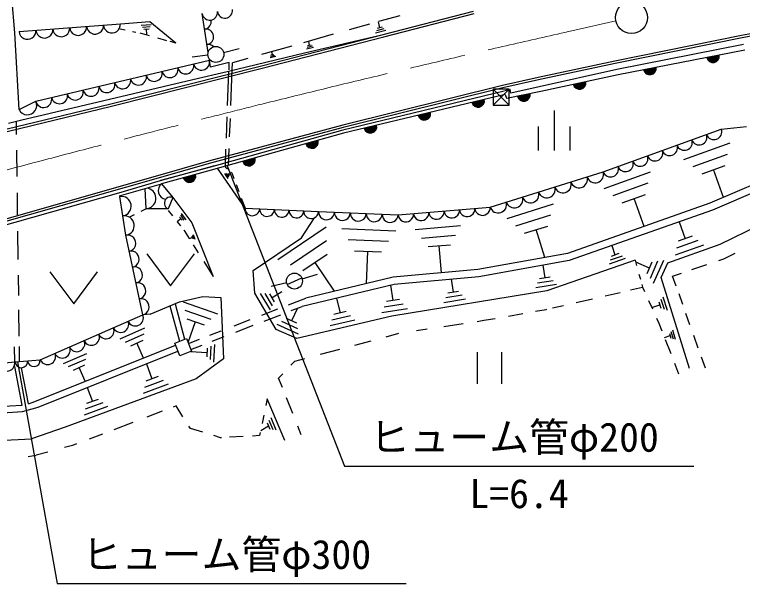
# Model space of a CAD drawing. Units: millimetres, scale not verified. Extents: x 40000 to 680000, y 20000 to 380000.
# Drawn here: x 129551 to 175204, y 250938 to 286614 of the extents above; entities that cross this region are included whole.
import ezdxf
from ezdxf.enums import TextEntityAlignment as Align

# ---------------------------------------------------------------- set-up
doc = ezdxf.new("R2010")
doc.units = ezdxf.units.MM
doc.header["$LTSCALE"] = 1000
doc.linetypes.add('CHAIN', pattern=[18.5, 12, -1.5, 3.5, -1.5])
for name, color, linetype, lineweight in [('M-BGD', 7, 'Continuous', 25), ('M-BMK', 2, 'CHAIN', 13), ('M-BMK-SRVR', 3, 'Continuous', 25), ('M-STR-STR3', 7, 'Continuous', 25)]:
    doc.layers.add(name, color=color, linetype=linetype, lineweight=lineweight)
doc.styles.add('ＭＳ ゴシック', font='')
doc.styles.get('ＭＳ ゴシック').set_extended_font_data('MS Gothic')

msp = doc.modelspace()

# ---------------------------------------------------------------- linework, layer by layer
at = {"layer": 'M-BGD'}
for p, q in [((129563, 285469), (129368, 287824)), ((152671, 285371), (158333, 286822)), ((141694, 284240), (141323, 286675)), ((153723, 286528), (152378, 286175)), ((152708, 285226), (158368, 286676)), ((181946, 286580), (175155, 285303)), ((181973, 286432), (175184, 285156)), ((129831, 285549), (136190, 286040)), ((136190, 286040), (138035, 286188)), ((137493, 285943), (138117, 285995)), ((137578, 285828), (138054, 285868)), ((138035, 286188), (139663, 284835)), ((151814, 286016), (150536, 285656)), ((152602, 285829), (152290, 285742)), ((152350, 286165), (152444, 285790)), ((129832, 280650), (129563, 285461)), ((136174, 285715), (136478, 285653)), ((136957, 285555), (137153, 285515)), ((137417, 285461), (137994, 285300)), ((137668, 285704), (137986, 285727)), ((137855, 285338), (137825, 285720)), ((145042, 283400), (152671, 285371)), ((149541, 285375), (147677, 284850)), ((147741, 284209), (152671, 285371)), ((152831, 285615), (152194, 285446)), ((152714, 285726), (152244, 285601)), ((138507, 285157), (139087, 284996)), ((139280, 284942), (139663, 284835)), ((145080, 283254), (152708, 285226)), ((147977, 284937), (148039, 284680)), ((175155, 285303), (167191, 283699)), ((175184, 285156), (167221, 283552)), ((142663, 284239), (143633, 284484)), ((146932, 284640), (145045, 284108)), ((148298, 284545), (147860, 284445)), ((148229, 284623), (147900, 284551)), ((148151, 284698), (147930, 284652)), ((175266, 284732), (167316, 283171)), ((141682, 284057), (140689, 283940)), ((142894, 283037), (147741, 284209)), ((145932, 283975), (145584, 283894)), ((145871, 284036), (145610, 283983)), ((145811, 284096), (145630, 284058)), ((145670, 284285), (145721, 284077)), ((167409, 282853), (175344, 284392)), ((130881, 281176), (141769, 283754)), ((141840, 283307), (141769, 283754)), ((143018, 283600), (141840, 283307)), ((143001, 283144), (143018, 283600)), ((143201, 283139), (143218, 283593)), ((144184, 283865), (143218, 283593)), ((167191, 283699), (162386, 282662)), ((167221, 283552), (162418, 282515)), ((135595, 281011), (145042, 283400)), ((135631, 280866), (145080, 283254)), ((143116, 280905), (143201, 283139)), ((167316, 283171), (162459, 282088)), ((140727, 282532), (142894, 283037)), ((142916, 280902), (142997, 283033)), ((162386, 282662), (160150, 282157)), ((162562, 281805), (167409, 282853)), ((129922, 279996), (140727, 282532)), ((160150, 282157), (150131, 279675)), ((162418, 282515), (160185, 282011)), ((160267, 281803), (150134, 279368)), ((160185, 282011), (150168, 279530)), ((160577, 281942), (159577, 281942)), ((159577, 281942), (159577, 280942)), ((160577, 281942), (159577, 280942)), ((159577, 281942), (160577, 280942)), ((160641, 281909), (160306, 281831)), ((160415, 281361), (162562, 281805)), ((160577, 280942), (160577, 281942)), ((160679, 281686), (160641, 281909)), ((162459, 282088), (160679, 281686)), ((160313, 281609), (150185, 279175)), ((160313, 281609), (160415, 281361)), ((126865, 278912), (135595, 281011)), ((126901, 278766), (135631, 280866)), ((129832, 280650), (130881, 281176)), ((159577, 280942), (160577, 280942)), ((163389, 280598), (163389, 278098)), ((173806, 272211), (190867, 280629)), ((129162, 279807), (129922, 279996)), ((129679, 279093), (129668, 279933)), ((142838, 278860), (142889, 280205)), ((143042, 278948), (143086, 280102)), ((150131, 279675), (141709, 277425)), ((150168, 279530), (141749, 277281)), ((162389, 279598), (162389, 278098)), ((164389, 278098), (164389, 279598)), ((166476, 276752), (173877, 279427)), ((173877, 279427), (175466, 279587)), ((150134, 279368), (141836, 277049)), ((150185, 279175), (141889, 276856)), ((171530, 277521), (174425, 278572)), ((129713, 276466), (129692, 278120)), ((142772, 277103), (142812, 278163)), ((142974, 277159), (143014, 278222)), ((172104, 277079), (174273, 277866)), ((141709, 277425), (138372, 276450)), ((141749, 277281), (138413, 276306)), ((138708, 276208), (142117, 277150)), ((172673, 276624), (174116, 277147)), ((178671, 277138), (173160, 274776)), ((141836, 277049), (138714, 276197)), ((141889, 276856), (138766, 276004)), ((144007, 274482), (142270, 276971)), ((142770, 277065), (142916, 276929)), ((143162, 276699), (142978, 276572)), ((143125, 276732), (143175, 276685)), ((143175, 276685), (143307, 276335)), ((159378, 274544), (166476, 276752)), ((166522, 275708), (169438, 276758)), ((178865, 276731), (173324, 274356)), ((174024, 275150), (173399, 276887)), ((138372, 276450), (127616, 273402)), ((138413, 276306), (127657, 273258)), ((136093, 275424), (138708, 276208)), ((142956, 276331), (142748, 276643)), ((142995, 276415), (142833, 276649)), ((143024, 276494), (142923, 276646)), ((136133, 275251), (138766, 276004)), ((138766, 276004), (139469, 275146)), ((143449, 275960), (143617, 275515)), ((167100, 275257), (169287, 276052)), ((123507, 271887), (136093, 275424)), ((129745, 274059), (129727, 275435)), ((137796, 274435), (137735, 275709)), ((167669, 274802), (169130, 275333)), ((136540, 272773), (136157, 275204)), ((139469, 275146), (139189, 274427)), ((139469, 275146), (140679, 273553)), ((143772, 275105), (144007, 274482)), ((169032, 273323), (168404, 275070)), ((137796, 274435), (137474, 274270)), ((139189, 274427), (137796, 274435)), ((144007, 274482), (148616, 274260)), ((153605, 274052), (159378, 274544)), ((160454, 273832), (163361, 274735)), ((173160, 274776), (164230, 271627)), ((137053, 274054), (136764, 273906)), ((139188, 274327), (139455, 273994)), ((139951, 274023), (140173, 273728)), ((139991, 274129), (140290, 273737)), ((148616, 274260), (153605, 274052)), ((160996, 273364), (163179, 274048)), ((173324, 274356), (164345, 271191)), ((139744, 273632), (139979, 273816)), ((139757, 273617), (139960, 273364)), ((139902, 273913), (140060, 273710)), ((140679, 273553), (142007, 270180)), ((147546, 272613), (148363, 273870)), ((171236, 273621), (171612, 272551)), ((129782, 271243), (129759, 273022)), ((140175, 273096), (140190, 273077)), ((140190, 273077), (140502, 272579)), ((146073, 271256), (149099, 273300)), ((150079, 273196), (153462, 273051)), ((154673, 273140), (157520, 273378)), ((161538, 272897), (162992, 273348)), ((162810, 271377), (162267, 273129)), ((137589, 267790), (136540, 272773)), ((140514, 272565), (140692, 272634)), ((140658, 272707), (140725, 272562)), ((140706, 272773), (140796, 272550)), ((140748, 272825), (140867, 272538)), ((144516, 270570), (147546, 272613)), ((155083, 272601), (157211, 272777)), ((172057, 272709), (171168, 272393)), ((140756, 272174), (141072, 271671)), ((146856, 270909), (149125, 272444)), ((150470, 272505), (153012, 272397)), ((155483, 272058), (156902, 272175)), ((156339, 270415), (156192, 272117)), ((167005, 272128), (167207, 271539)), ((170517, 271044), (173806, 272211)), ((172757, 272159), (170979, 271527)), ((172409, 272440), (171076, 271967)), ((150864, 271806), (152557, 271729)), ((151628, 269737), (151713, 271774)), ((174029, 271296), (174752, 271654)), ((137839, 271601), (139339, 269601)), ((139339, 269601), (140839, 271601)), ((147640, 270562), (149155, 271579)), ((164230, 271627), (158610, 270618)), ((164345, 271191), (158670, 270171)), ((168467, 271208), (162936, 269282)), ((167847, 271313), (166854, 270961)), ((167656, 271468), (166908, 271205)), ((167456, 271619), (166962, 271449)), ((168467, 271208), (168562, 270869)), ((170255, 271187), (169614, 269743)), ((173725, 271193), (174029, 271296)), ((141414, 271126), (142007, 270180)), ((149627, 269257), (148398, 271070)), ((162680, 270889), (162807, 270101)), ((168493, 271101), (169356, 270724)), ((169512, 271081), (169203, 270359)), ((169881, 271139), (169407, 270056)), ((170109, 270127), (170517, 271044)), ((172030, 270623), (172961, 270936)), ((131762, 270480), (133262, 268480)), ((133262, 268480), (134762, 270480)), ((144631, 269136), (144516, 270570)), ((147585, 270044), (148543, 270329)), ((158610, 270618), (153297, 270136)), ((168714, 270326), (168800, 270020)), ((170826, 270217), (171378, 270403)), ((129811, 269002), (129795, 270263)), ((146650, 269695), (147561, 270109)), ((153297, 270136), (147810, 268827)), ((158670, 270171), (153370, 269691)), ((156928, 270013), (157068, 269197)), ((163342, 269916), (162356, 269765)), ((163136, 270152), (162479, 270051)), ((171873, 264420), (170109, 270127)), ((171051, 269584), (170826, 270217)), ((146619, 269786), (145647, 269554)), ((153370, 269691), (147584, 268311)), ((153123, 269636), (153284, 268677)), ((163548, 269680), (162238, 269469)), ((168179, 269344), (168940, 269520)), ((168893, 269687), (168940, 269520)), ((168940, 269520), (169063, 269248)), ((139892, 268594), (141363, 268941)), ((141363, 268941), (142493, 268873)), ((145964, 266871), (144631, 269136)), ((145597, 268096), (144986, 269126)), ((145722, 268351), (145273, 269124)), ((145852, 268597), (145554, 269109)), ((146319, 269215), (145701, 268858)), ((162936, 269282), (153221, 267706)), ((157625, 269011), (156593, 268839)), ((157405, 269252), (156721, 269139)), ((166603, 268980), (167529, 269194)), ((170215, 268921), (170475, 268081)), ((171463, 268424), (171226, 269092)), ((138061, 267819), (139892, 268594)), ((139621, 268479), (140220, 266251)), ((140120, 268597), (142275, 267840)), ((142493, 268873), (142649, 265021)), ((146735, 268411), (147810, 268827)), ((149746, 268827), (149970, 267897)), ((153934, 268455), (152727, 268259)), ((153685, 268738), (152875, 268611)), ((157839, 268757), (156470, 268531)), ((164772, 268558), (165791, 268793)), ((169321, 268679), (169558, 268154)), ((169955, 268601), (170085, 268191)), ((170085, 268761), (170285, 268141)), ((129845, 266450), (129823, 268104)), ((139295, 268342), (139892, 266122)), ((140239, 268069), (141856, 267507)), ((145069, 267765), (146068, 268152)), ((146900, 268046), (147584, 268311)), ((147296, 268198), (146931, 267406)), ((150359, 267985), (149573, 267804)), ((154187, 268164), (152580, 267906)), ((162220, 268005), (162892, 268123)), ((162892, 268123), (162938, 268134)), ((163296, 268217), (163977, 268374)), ((169515, 268241), (170025, 268401)), ((131161, 264967), (137589, 267790)), ((138061, 267819), (137589, 267790)), ((140358, 267541), (141440, 267164)), ((145206, 267390), (146248, 267793)), ((147265, 267251), (146601, 267553)), ((153221, 267706), (147249, 266292)), ((150631, 267724), (149457, 267455)), ((158992, 267439), (159687, 267561)), ((160522, 267707), (161420, 267865)), ((169821, 267574), (169962, 267262)), ((171911, 267166), (171663, 267863)), ((140441, 266052), (140901, 267359)), ((143334, 267094), (144333, 267480)), ((143429, 266701), (144523, 267125)), ((147356, 266567), (146027, 267172)), ((147311, 266909), (146312, 267367)), ((150894, 267459), (149336, 267093)), ((156480, 267055), (157683, 267239)), ((158567, 267374), (158992, 267439)), ((169962, 267262), (170151, 266777)), ((136171, 266288), (137727, 266972)), ((141797, 266498), (142504, 266772)), ((147249, 266292), (145964, 266871)), ((152858, 266411), (153656, 266624)), ((154763, 266793), (155431, 266895)), ((170625, 266622), (170717, 266323)), ((170719, 266731), (170854, 266287)), ((170812, 266839), (170992, 266250)), ((136503, 266065), (137672, 266585)), ((136835, 265842), (137613, 266184)), ((139599, 266006), (140343, 266300)), ((140343, 266300), (140653, 265514)), ((140468, 265983), (141148, 266247)), ((141940, 266124), (142698, 266418)), ((150885, 265882), (151927, 266161)), ((170316, 266361), (170669, 266477)), ((170361, 266237), (170704, 265355)), ((172431, 265703), (172151, 266489)), ((129566, 264831), (129554, 265773)), ((129866, 264856), (129853, 265789)), ((130819, 262343), (139647, 265883)), ((137634, 265074), (137226, 266020)), ((139908, 265221), (139599, 266006)), ((140615, 265611), (141323, 265885)), ((141868, 265810), (141815, 264984)), ((142101, 265927), (142019, 264825)), ((131024, 261994), (139794, 265511)), ((132627, 264733), (134074, 265368)), ((140653, 265514), (139908, 265221)), ((140597, 265492), (141620, 265412)), ((141640, 265685), (141601, 265140)), ((148735, 265307), (149954, 265633)), ((158595, 263446), (158595, 265446)), ((160095, 265446), (160095, 263446)), ((126352, 264559), (129579, 264832)), ((129579, 264832), (131161, 264967)), ((132937, 264534), (134020, 265003)), ((142649, 265021), (140944, 263759)), ((146884, 264621), (147132, 264877)), ((147132, 264877), (147761, 265046)), ((172883, 264431), (172636, 265125)), ((130028, 262121), (129570, 264535)), ((130421, 262196), (129989, 264469)), ((133242, 264321), (133966, 264638)), ((133981, 263613), (133606, 264486)), ((137817, 264718), (138171, 263769)), ((170940, 264747), (171197, 264088)), ((138557, 263911), (137776, 263623)), ((146109, 263817), (146369, 264086)), ((140944, 263759), (132728, 260735)), ((139183, 263427), (137613, 262846)), ((138875, 263671), (137699, 263236)), ((146347, 263221), (146109, 263817)), ((134110, 263232), (134435, 262347)), ((145393, 262514), (145307, 262089)), ((146498, 259897), (145393, 262514)), ((146998, 261590), (146605, 262573)), ((124512, 261784), (130028, 262121)), ((130421, 262196), (130819, 262343)), ((135089, 262260), (133987, 261858)), ((134802, 262481), (134067, 262213)), ((139678, 262070), (139489, 261998)), ((140114, 261388), (139678, 262070)), ((124511, 261383), (130052, 261722)), ((130052, 261722), (131024, 261994)), ((135381, 262030), (133911, 261494)), ((138800, 261735), (137849, 261372)), ((145185, 261489), (145077, 260960)), ((145505, 261181), (145755, 260591)), ((145615, 261341), (145945, 260561)), ((132728, 260735), (130615, 260007)), ((136964, 261034), (135777, 260580)), ((140580, 260661), (140492, 260799)), ((144995, 260531), (145475, 260821)), ((145385, 261011), (145555, 260621)), ((147529, 260259), (147308, 260811)), ((135064, 260308), (134232, 259990)), ((141355, 260420), (140580, 260661)), ((144963, 260399), (144924, 260207)), ((127502, 259859), (130615, 260007)), ((142469, 260074), (142043, 260206)), ((142534, 260078), (142469, 260074)), ((143879, 260151), (143024, 260104)), ((144924, 260207), (144480, 260183)), ((133192, 259593), (132692, 259459)), ((133445, 259689), (133192, 259593)), ((130395, 258905), (130913, 258983)), ((131637, 259176), (130913, 258983))]:
    msp.add_line(p, q, dxfattribs=at)
for centre in [(142179, 284116), (147106, 269902)]:
    msp.add_circle(centre, 500, dxfattribs=at)
for centre, radius, start, end in [((141797, 286738), 478, 187.6034, 7.6033), ((142744, 286865), 478, 187.6034, 7.6033), ((141397, 286188), 493, 278.6691, 9.5999), ((132481, 285753), 531, 184.4115, 4.4115), ((133540, 285835), 531, 184.4115, 4.4115), ((134600, 285917), 531, 184.4115, 4.4115), ((135660, 285999), 531, 184.4115, 4.4115), ((130361, 285590), 531, 184.4115, 4.4115), ((131421, 285672), 531, 184.4115, 4.4115), ((141546, 285214), 493, 278.6691, 98.6691), ((141694, 284241), 493, 48.8076, 98.6691), ((173360, 284007), 400, 190.9749, 10.9748), ((173360, 284007), 400, 190.9749, 10.9748), ((173360, 284007), 350, 190.9749, 10.9748), ((173360, 284007), 300, 190.9749, 10.9748), ((173360, 284007), 250, 190.9749, 10.9748), ((173360, 284007), 200, 190.9749, 10.9748), ((173360, 284007), 150, 190.9749, 10.9748), ((173360, 284007), 100, 190.9749, 10.9748), ((173360, 284007), 50, 190.9749, 10.9748), ((140284, 283402), 509, 193.3182, 13.3182), ((141274, 283636), 509, 193.3182, 13.3182), ((138304, 282934), 509, 193.3182, 13.3182), ((139294, 283168), 509, 193.3182, 13.3182), ((169393, 283238), 400, 190.9749, 10.9748), ((169393, 283238), 400, 190.9749, 10.9748), ((169393, 283238), 350, 190.9749, 10.9748), ((169393, 283238), 300, 190.9749, 10.9748), ((169393, 283238), 250, 190.9749, 10.9748), ((169393, 283238), 200, 190.9749, 10.9748), ((169393, 283238), 150, 190.9749, 10.9748), ((169393, 283238), 100, 190.9749, 10.9748), ((169393, 283238), 50, 190.9749, 10.9748), ((137315, 282699), 509, 193.3182, 13.3182), ((135335, 282231), 509, 193.3182, 13.3182), ((136325, 282465), 509, 193.3182, 13.3182), ((164986, 282329), 400, 192.2079, 12.2079), ((164986, 282329), 400, 192.2079, 12.2079), ((164986, 282329), 350, 192.2079, 12.2079), ((164986, 282329), 300, 192.2079, 12.2079), ((164986, 282329), 250, 192.2079, 12.2079), ((164986, 282329), 200, 192.2079, 12.2079), ((164986, 282329), 150, 192.2079, 12.2079), ((164986, 282329), 100, 192.2079, 12.2079), ((164986, 282329), 50, 192.2079, 12.2079), ((133355, 281762), 509, 193.3182, 13.3182), ((134345, 281996), 509, 193.3182, 13.3182), ((131376, 281293), 509, 193.3182, 13.3182), ((132366, 281528), 509, 193.3182, 13.3182), ((158625, 281203), 400, 193.5136, 13.5136), ((158625, 281203), 400, 193.5136, 13.5136), ((158625, 281203), 350, 193.5136, 13.5136), ((158625, 281203), 300, 193.5136, 13.5136), ((158625, 281203), 250, 193.5136, 13.5136), ((158625, 281203), 200, 193.5136, 13.5136), ((158625, 281203), 150, 193.5136, 13.5136), ((158625, 281203), 100, 193.5136, 13.5136), ((161488, 281583), 400, 191.6718, 11.6718), ((161488, 281583), 400, 191.6718, 11.6718), ((161488, 281583), 350, 191.6718, 11.6718), ((161488, 281583), 300, 191.6718, 11.6718), ((161488, 281583), 250, 191.6718, 11.6718), ((161488, 281583), 200, 191.6718, 11.6718), ((161488, 281583), 150, 191.6718, 11.6718), ((161488, 281583), 100, 191.6718, 11.6718), ((161488, 281583), 50, 191.6718, 11.6718), ((130357, 280913), 587, 206.643, 26.643), ((158625, 281203), 50, 193.5136, 13.5136), ((155249, 280392), 400, 193.5136, 13.5136), ((155249, 280392), 400, 193.5136, 13.5136), ((155249, 280392), 350, 193.5136, 13.5136), ((155249, 280392), 300, 193.5136, 13.5136), ((155249, 280392), 250, 193.5136, 13.5136), ((155249, 280392), 200, 193.5136, 13.5136), ((155249, 280392), 150, 193.5136, 13.5136), ((155249, 280392), 100, 193.5136, 13.5136), ((155249, 280392), 50, 193.5136, 13.5136), ((151873, 279580), 400, 193.5136, 13.5136), ((151873, 279580), 400, 193.5136, 13.5136), ((151873, 279580), 350, 193.5136, 13.5136), ((151873, 279580), 300, 193.5136, 13.5136), ((151873, 279580), 250, 193.5136, 13.5136), ((151873, 279580), 200, 193.5136, 13.5136), ((151873, 279580), 150, 193.5136, 13.5136), ((151873, 279580), 100, 193.5136, 13.5136), ((151873, 279580), 50, 193.5136, 13.5136), ((173415, 279260), 492, 199.8759, 19.8759), ((172489, 278926), 492, 199.8759, 19.8759), ((148206, 278624), 400, 195.5563, 15.5563), ((148206, 278624), 400, 195.5563, 15.5563), ((148206, 278624), 350, 195.5563, 15.5563), ((148206, 278624), 300, 195.5563, 15.5563), ((148206, 278624), 250, 195.5563, 15.5563), ((148206, 278624), 200, 195.5563, 15.5563), ((148206, 278624), 150, 195.5563, 15.5563), ((148206, 278624), 100, 195.5563, 15.5563), ((148206, 278624), 50, 195.5563, 15.5563), ((171564, 278591), 492, 199.8759, 19.8759), ((169714, 277922), 492, 199.8759, 19.8759), ((170639, 278257), 492, 199.8759, 19.8759), ((144249, 277522), 400, 195.5563, 15.5563), ((144249, 277522), 400, 195.5563, 15.5563), ((144249, 277522), 350, 195.5563, 15.5563), ((144249, 277522), 300, 195.5563, 15.5563), ((144249, 277522), 250, 195.5563, 15.5563), ((144249, 277522), 200, 195.5563, 15.5563), ((168789, 277588), 492, 199.8759, 19.8759), ((144249, 277522), 150, 195.5563, 15.5563), ((144249, 277522), 100, 195.5563, 15.5563), ((144249, 277522), 50, 195.5563, 15.5563), ((167863, 277253), 492, 199.8759, 19.8759), ((165969, 276594), 531, 197.2758, 17.2758), ((166938, 276919), 492, 199.8759, 19.8759), ((140518, 276488), 400, 195.4365, 15.4365), ((140518, 276488), 400, 195.4365, 15.4365), ((140518, 276488), 350, 195.4365, 15.4365), ((140518, 276488), 300, 195.4365, 15.4365), ((140518, 276488), 250, 195.4365, 15.4365), ((140518, 276488), 200, 195.4365, 15.4365), ((140518, 276488), 150, 195.4365, 15.4365), ((140518, 276488), 100, 195.4365, 15.4365), ((140518, 276488), 50, 195.4365, 15.4365), ((164955, 276279), 531, 197.2758, 17.2758), ((139117, 275575), 554, 129.3171, 260.6733), ((162927, 275648), 531, 197.2758, 17.2758), ((163941, 275963), 531, 197.2758, 17.2758), ((137765, 275085), 652, 272.7196, 74.1844), ((161913, 275333), 531, 197.2758, 17.2758), ((136252, 274596), 615, 278.9703, 98.9703), ((139329, 274787), 386, 68.715, 248.715), ((159885, 274702), 531, 197.2758, 17.2758), ((160899, 275017), 531, 197.2758, 17.2758), ((144468, 274460), 461, 177.2374, 357.2374), ((145390, 274416), 461, 177.2374, 357.2374), ((146311, 274371), 461, 177.2374, 357.2374), ((156973, 274339), 483, 184.8729, 4.8729), ((157935, 274421), 483, 184.8729, 4.8729), ((158897, 274503), 483, 184.8729, 4.8729), ((136444, 273381), 615, 278.9703, 98.9703), ((147233, 274327), 461, 177.2374, 357.2374), ((148155, 274282), 461, 177.2374, 357.2374), ((149115, 274239), 499, 177.6172, 357.6172), ((150113, 274198), 499, 177.6172, 357.6172), ((151111, 274156), 499, 177.6172, 357.6172), ((152109, 274115), 499, 177.6172, 357.6172), ((153106, 274073), 499, 177.6172, 357.6172), ((154087, 274093), 483, 184.8729, 4.8729), ((155049, 274175), 483, 184.8729, 4.8729), ((156011, 274257), 483, 184.8729, 4.8729), ((136645, 272274), 509, 281.8819, 101.8819), ((136855, 271278), 509, 281.8819, 101.8819), ((137065, 270281), 509, 281.8819, 101.8819), ((137274, 269285), 509, 281.8819, 101.8819), ((137484, 268288), 509, 281.8819, 101.8819), ((137130, 267589), 502, 203.7156, 23.7156), ((136211, 267185), 502, 203.7156, 23.7156), ((135293, 266782), 502, 203.7156, 23.7156), ((133457, 265975), 502, 203.7156, 23.7156), ((134375, 266378), 502, 203.7156, 23.7156), ((132538, 265572), 502, 203.7156, 23.7156), ((131620, 265168), 502, 203.7156, 23.7156), ((129041, 264786), 540, 184.8267, 4.8267), ((129975, 264865), 397, 184.8756, 4.8755), ((130766, 264933), 397, 184.8756, 4.8755)]:
    msp.add_arc(centre, radius, start, end, dxfattribs=at)
at = {"layer": 'M-BMK'}
msp.add_open_spline([(105521, 270509), (111660, 272185), (117800, 273860), (123947, 275509), (128645, 276770), (133349, 278014), (138060, 279226), (138846, 279427), (139631, 279628), (140417, 279828), (141203, 280028), (141989, 280227), (142775, 280425), (143561, 280623), (144348, 280820), (145135, 281016), (147595, 281627), (150057, 282227), (152522, 282816), (154987, 283406), (157455, 283984), (159925, 284552), (162371, 285114), (164819, 285667), (167268, 286220)], degree=3, knots=[0, 0, 0, 0, 1, 1, 1, 2, 2, 2, 3, 3, 3, 4, 4, 4, 5, 5, 5, 6, 6, 6, 7, 7, 7, 8, 8, 8, 8], dxfattribs=at)
at = {"layer": 'M-BMK-SRVR'}
msp.add_circle((168246, 286426), 1000, dxfattribs=at)
at = {"layer": 'M-STR-STR3'}
for p, q in [((142882, 277134), (150238, 258291)), ((129730, 264845), (132232, 250938)), ((150238, 258291), (172155, 258291)), ((132232, 250938), (154111, 250938))]:
    msp.add_line(p, q, dxfattribs=at)

# ---------------------------------------------------------------- texts
at = {"layer": 'M-STR-STR3', "style": 'ＭＳ ゴシック'}
for s, p in [('ヒューム管φ200', (151822, 258647)), ('L=6.4', (158072, 255111)), ('ヒューム管φ300', (133778, 251294))]:
    msp.add_text(s, height=1833, dxfattribs=at).set_placement(p, align=Align.BOTTOM_LEFT)

doc.saveas('drawing.dxf')
